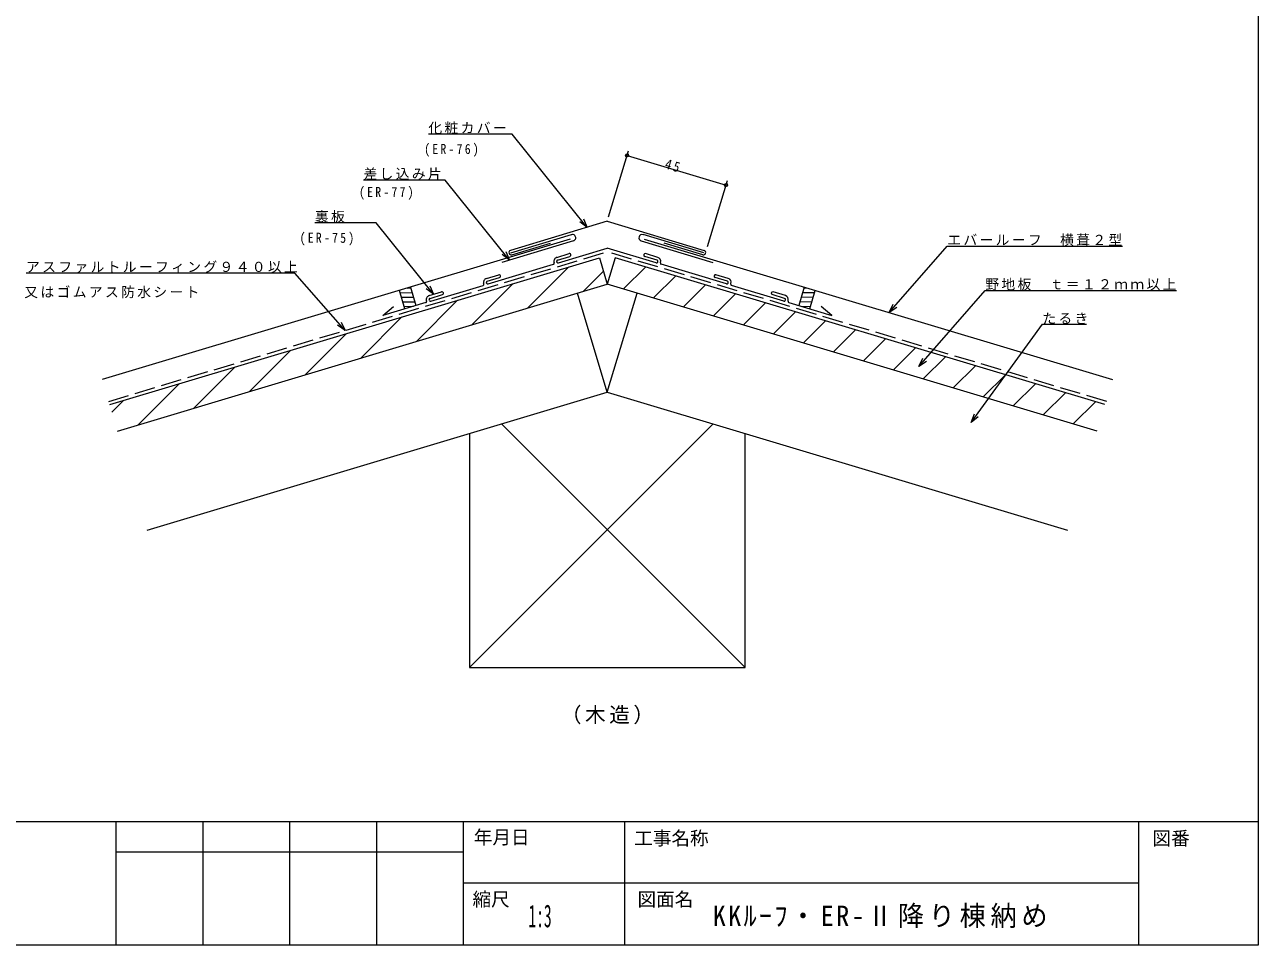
# Model space of a CAD drawing. Units: millimetres, scale not verified. Extents: x -567 to 1761, y -2125 to 401.
# Drawn here: x 1224 to 1761, y -401 to 0 of the extents above; entities that cross this region are included whole.
import ezdxf
from ezdxf.enums import TextEntityAlignment as Align

# ---------------------------------------------------------------- set-up
doc = ezdxf.new("R2010")
doc.units = ezdxf.units.MM
doc.header["$LTSCALE"] = 3
doc.linetypes.add('DASHED3', pattern=[4, 3, -1])
doc.layers.add('0-0_0', color=7, linetype='Continuous', lineweight=18)
doc.styles.add('ＭＳ ゴシック', font='')
doc.styles.get('ＭＳ ゴシック').set_extended_font_data('MS Gothic')

msp = doc.modelspace()

# ---------------------------------------------------------------- linework, layer by layer
at = {"layer": '0-0_0'}
for p, q in [((1436.064, -47.645), (1399.578, -47.645)), ((1468.716, -88.275), (1436.064, -47.645)), ((1478.074, -83.725), (1486.694, -54.989)), ((1486.12, -56.905), (1529.222, -69.835)), ((1521.176, -96.655), (1529.798, -67.921)), ((1376.778, -86.243), (1350.174, -86.243)), ((1401.834, -117.423), (1376.778, -86.243)), ((1600.192, -125.371), (1625.546, -96.427)), ((1625.546, -96.427), (1701.804, -96.427)), ((1480.948, -101.499), (1477.5, -112.993)), ((1694.208, -165.479), (1480.948, -101.499)), ((1442.894, -123.375), (1460.792, -105.477)), ((1467.138, -116.103), (1475.826, -107.415)), ((1484.572, -115.115), (1494.208, -105.477)), ((1341.462, -108.173), (1224.37, -108.173)), ((1363.338, -133.147), (1341.462, -108.173)), ((1418.65, -130.649), (1436.548, -112.751)), ((1497.626, -119.031), (1507.262, -109.395)), ((1264.24, -176.971), (1477.5, -112.993)), ((1690.76, -176.971), (1477.5, -112.993)), ((1510.68, -122.947), (1520.316, -113.311)), ((1523.734, -126.863), (1533.372, -117.227)), ((1394.406, -137.921), (1412.304, -120.025)), ((1536.788, -130.781), (1546.426, -121.143)), ((1370.164, -145.195), (1388.06, -127.297)), ((1549.842, -134.697), (1559.48, -125.059)), ((1562.896, -138.613), (1572.534, -128.975)), ((1575.95, -142.529), (1585.588, -132.891)), ((1345.92, -152.467), (1363.818, -134.571)), ((1589.006, -146.445), (1598.642, -136.809)), ((1321.676, -159.741), (1339.574, -141.843)), ((1602.06, -150.361), (1611.696, -140.725)), ((1615.114, -154.277), (1624.75, -144.641)), ((1297.432, -167.015), (1315.33, -149.117)), ((1628.168, -158.195), (1637.806, -148.557)), ((1641.222, -162.111), (1650.86, -152.473)), ((1273.188, -174.287), (1291.086, -156.389)), ((1654.276, -166.027), (1663.914, -156.389)), ((1667.332, -169.943), (1676.968, -160.305)), ((1261.768, -168.737), (1266.842, -163.663)), ((1680.386, -173.859), (1690.022, -164.223)), ((1635.942, -173.259), (1637.368, -169.523)), ((627, -346.95), (1761, -346.95)), ((1263.525, -346.95), (1263.525, -400.95)), ((1301.325, -346.95), (1301.325, -400.95)), ((1339.125, -346.95), (1339.125, -400.95)), ((1376.925, -346.95), (1376.925, -400.95)), ((1414.725, -346.95), (1414.725, -400.95)), ((1484.925, -346.95), (1484.925, -400.95)), ((1708.857, -346.95), (1708.857, -400.95)), ((1414.725, -360.45), (1263.525, -360.45)), ((1708.857, -373.95), (1414.725, -373.95))]:
    msp.add_line(p, q, dxfattribs=at)
at = {"layer": '0-0_0', "color": 6}
for p, q in [((1477.5, -85.641), (1435.356, -98.283)), ((1477.5, -85.641), (1519.644, -98.283)), ((1462.756, -94.135), (1431.53, -103.503)), ((1435.514, -99.385), (1461.95, -91.453)), ((1435.93, -100.199), (1452.696, -95.185)), ((1492.244, -94.135), (1523.47, -103.503)), ((1519.486, -99.385), (1493.05, -91.453)), ((1519.07, -100.199), (1502.304, -95.185)), ((1455.47, -101.333), (1460.858, -99.715)), ((1455.83, -102.529), (1461.218, -100.913)), ((1456.188, -103.727), (1477.5, -97.333)), ((1498.812, -103.727), (1477.5, -97.333)), ((1499.17, -102.529), (1493.782, -100.913)), ((1499.53, -101.333), (1494.142, -99.715)), ((1425.538, -112.921), (1454.034, -104.373)), ((1454.368, -103.751), (1454.296, -103.511)), ((1455.566, -103.391), (1455.494, -103.153)), ((1499.434, -103.391), (1499.506, -103.153)), ((1500.632, -103.751), (1500.704, -103.511)), ((1529.462, -112.921), (1500.966, -104.373)), ((1423.718, -112.945), (1423.646, -112.707)), ((1424.82, -110.527), (1430.208, -108.911)), ((1424.916, -112.587), (1424.844, -112.347)), ((1425.178, -111.725), (1430.566, -110.109)), ((1529.822, -111.725), (1524.434, -110.109)), ((1530.18, -110.527), (1524.792, -108.911)), ((1530.084, -112.587), (1530.156, -112.347)), ((1531.282, -112.945), (1531.354, -112.707)), ((1389.38, -123.769), (1386.966, -115.723)), ((1387.274, -116.751), (1392.468, -116.659)), ((1390.392, -114.695), (1391.87, -114.669)), ((1391.756, -114.287), (1394.17, -122.333)), ((1399.916, -117.999), (1405.304, -116.383)), ((1400.276, -119.195), (1405.664, -117.579)), ((1400.634, -120.393), (1423.382, -113.569)), ((1554.366, -120.393), (1531.618, -113.569)), ((1554.724, -119.195), (1549.336, -117.579)), ((1555.084, -117.999), (1549.696, -116.383)), ((1563.244, -114.287), (1560.83, -122.333)), ((1562.526, -116.681), (1567.774, -116.589)), ((1563.13, -114.669), (1564.446, -114.647)), ((1565.62, -123.769), (1568.034, -115.723)), ((1398.48, -121.039), (1379.802, -126.643)), ((1379.802, -126.643), (1384.314, -122.689)), ((1387.872, -118.741), (1393.064, -118.649)), ((1388.468, -120.731), (1393.662, -120.639)), ((1389.066, -122.721), (1393.112, -122.649)), ((1398.814, -120.417), (1398.742, -120.177)), ((1400.012, -120.057), (1399.94, -119.819)), ((1554.988, -120.057), (1555.06, -119.819)), ((1556.186, -120.417), (1556.258, -120.177)), ((1556.52, -121.039), (1575.198, -126.643)), ((1561.32, -120.703), (1566.568, -120.611)), ((1561.924, -118.691), (1567.17, -118.599)), ((1562.024, -122.691), (1565.964, -122.621)), ((1575.198, -126.643), (1570.686, -122.689))]:
    msp.add_line(p, q, dxfattribs=at)
at = {"layer": '0-0_0', "color": 3}
for p, q in [((1461.29, -93.427), (1257.516, -154.559)), ((1493.612, -93.397), (1697.484, -154.559))]:
    msp.add_line(p, q, dxfattribs=at)
at = {"layer": '0-0_0', "linetype": 'DASHED3'}
for p in [(1260.36, -164.041), (1694.956, -164.135)]:
    msp.add_line(p, (1477.5, -98.899), dxfattribs=at)
at = {"layer": '0-0_0', "color": 2}
for p, q in [((1477.5, -159.975), (1490.43, -116.873)), ((1477.5, -159.975), (1677.83, -220.075)), ((1417.5, -279.975), (1523.654, -173.821)), ((1431.346, -173.821), (1537.5, -279.975)), ((1417.5, -177.975), (1417.5, -279.975)), ((1537.5, -279.975), (1537.5, -177.975)), ((1417.5, -279.975), (1537.5, -279.975))]:
    msp.add_line(p, q, dxfattribs=at)
at = {"layer": '0-0_0'}
msp.add_lwpolyline([(627, 400.95), (1761, 400.95), (1761, -400.95), (627, -400.95)], close=True, dxfattribs=at)
for points in [[(1434.888, -102.495), (1406.89, -67.655), (1371.3, -67.655)], [(1467.104, -84.615), (1468.716, -88.275), (1465.49, -85.913)], [(1260.792, -165.479), (1474.052, -101.499), (1477.5, -112.993)], [(1433.274, -98.835), (1434.888, -102.495), (1431.66, -100.133)], [(1400.222, -113.763), (1401.834, -117.423), (1398.608, -115.059)], [(1613.108, -148.857), (1642.1, -115.759), (1725.364, -115.759)], [(1603.516, -123.147), (1600.192, -125.371), (1601.96, -121.783)], [(1361.572, -129.559), (1363.338, -133.147), (1360.014, -130.923)], [(1639.046, -170.735), (1635.942, -173.259), (1666.942, -130.409), (1686.244, -130.409)], [(1616.432, -146.631), (1613.108, -148.857), (1614.874, -145.267)]]:
    msp.add_lwpolyline(points, dxfattribs=at)
at = {"layer": '0-0_0', "color": 2}
msp.add_lwpolyline([(1277.17, -220.075), (1477.5, -159.975), (1464.57, -116.873)], dxfattribs=at)
at = {"layer": '0-0_0'}
for centre in [(1486.12, -56.905), (1529.222, -69.835)]:
    msp.add_circle(centre, 0.668, dxfattribs=at)
at = {"layer": '0-0_0', "color": 6}
for centre, radius, start, end in [((1462.354, -92.795), 1.4, 286.69922, 106.69923), ((1492.646, -92.795), 1.4, 73.30075, 253.30075), ((1435.644, -99.241), 1, 106.69922, 286.69922), ((1455.972, -103.009), 1.75, 106.69922, 196.69923), ((1461.038, -100.315), 0.626, 286.69922, 106.69923), ((1493.962, -100.315), 0.626, 73.30075, 253.30075), ((1499.028, -103.009), 1.75, 343.30075, 73.30075), ((1519.356, -99.241), 1, 253.30075, 73.30075), ((1453.89, -103.895), 0.5, 286.69922, 16.69923), ((1455.972, -103.009), 0.5, 106.69922, 196.69923), ((1456.044, -103.247), 0.5, 196.69923, 286.69922), ((1498.956, -103.247), 0.5, 253.30075, 343.30075), ((1499.028, -103.009), 0.5, 343.30075, 73.30075), ((1501.11, -103.895), 0.5, 163.30075, 253.30075), ((1425.322, -112.203), 1.75, 106.69922, 196.69923), ((1425.322, -112.203), 0.5, 106.69922, 196.69923), ((1425.394, -112.443), 0.5, 196.69923, 286.69922), ((1430.388, -109.509), 0.626, 286.69922, 106.69923), ((1524.614, -109.509), 0.626, 73.30075, 253.30075), ((1529.606, -112.443), 0.5, 253.30075, 343.30075), ((1529.678, -112.203), 0.5, 343.30075, 73.30075), ((1529.678, -112.203), 1.75, 343.30075, 73.30075), ((1400.418, -119.675), 1.75, 106.69922, 196.69923), ((1405.484, -116.981), 0.626, 286.69922, 106.69923), ((1423.24, -113.089), 0.5, 286.69922, 16.69923), ((1531.76, -113.089), 0.5, 163.30075, 253.30075), ((1549.516, -116.981), 0.626, 73.30075, 253.30075), ((1554.582, -119.675), 1.75, 343.30075, 73.30075), ((1398.336, -120.561), 0.5, 286.69922, 16.69923), ((1400.418, -119.675), 0.5, 106.69922, 196.69923), ((1400.49, -119.915), 0.5, 196.69923, 286.69922), ((1554.51, -119.915), 0.5, 253.30075, 343.30075), ((1554.582, -119.675), 0.5, 343.30075, 73.30075), ((1556.664, -120.561), 0.5, 163.30075, 253.30075)]:
    msp.add_arc(centre, radius, start, end, dxfattribs=at)

# ---------------------------------------------------------------- texts
at = {"layer": '0-0_0', "style": 'ＭＳ ゴシック'}
for s, p in [('年月日', (1419.35, -358.65)), ('工事名称', (1489.2, -359.05)), ('図番', (1714.9, -359.1)), ('縮尺', (1418.8, -385.65)), ('図面名', (1490.65, -385.65))]:
    msp.add_text(s, height=5.938, dxfattribs=at).set_placement(p, align=Align.BOTTOM_LEFT)
at = {"layer": '0-0_0', "style": 'ＭＳ ゴシック', "width": 0.5}
msp.add_text('1:3', height=9.897, dxfattribs=at).set_placement((1443.15, -396.05), align=Align.BOTTOM_LEFT)
at = {"layer": '0-0_0', "attachment_point": 7, "style": 'ＭＳ ゴシック'}
for s, insert, char_height in [('\\T1.17;化粧カバー', (1399.578, -47.645), 4.399), ('\\T1.39;\\W0.85;(ER-76)', (1397.742, -57.503), 4.399), ('\\T1.17;差し込み片', (1371.3, -67.655), 4.399), ('\\T1.39;\\W0.85;(ER-77)', (1369.372, -76.241), 4.399), ('\\T1.17;裏板', (1350.174, -86.243), 4.399), ('\\T1.39;\\W0.85;(ER-75)', (1343.508, -96.179), 4.399), ('\\T1.17;エバールーフ\u3000横葺２型', (1625.546, -96.427), 4.399), ('\\T1.17;アスファルトルーフィング９４０以上', (1224.37, -108.173), 4.399), ('\\T1.17;野地板\u3000ｔ＝１２ｍｍ以上', (1642.1, -115.759), 4.399), ('\\T1.17;又はゴムアス防水シート', (1223.62, -119.142), 4.399), ('\\T1.17;たるき', (1666.942, -130.409), 4.399), ('\\T1.17;（木造）', (1457.25, -304.706), 6.598), ('\\T1.18;\\W0.95;KKﾙｰﾌ・ER-Ⅱ降り棟納め', (1523.391, -393.45), 8.798)]:
    msp.add_mtext(s, dxfattribs=dict(at, insert=insert, char_height=char_height))
at = {"layer": '0-0_0', "insert": (1502.224, -62.576), "char_height": 4.399, "attachment_point": 7, "rotation": 343.294, "style": 'ＭＳ ゴシック'}
msp.add_mtext('\\T1.36;\\W0.9;45', dxfattribs=at)

doc.saveas('drawing.dxf')
